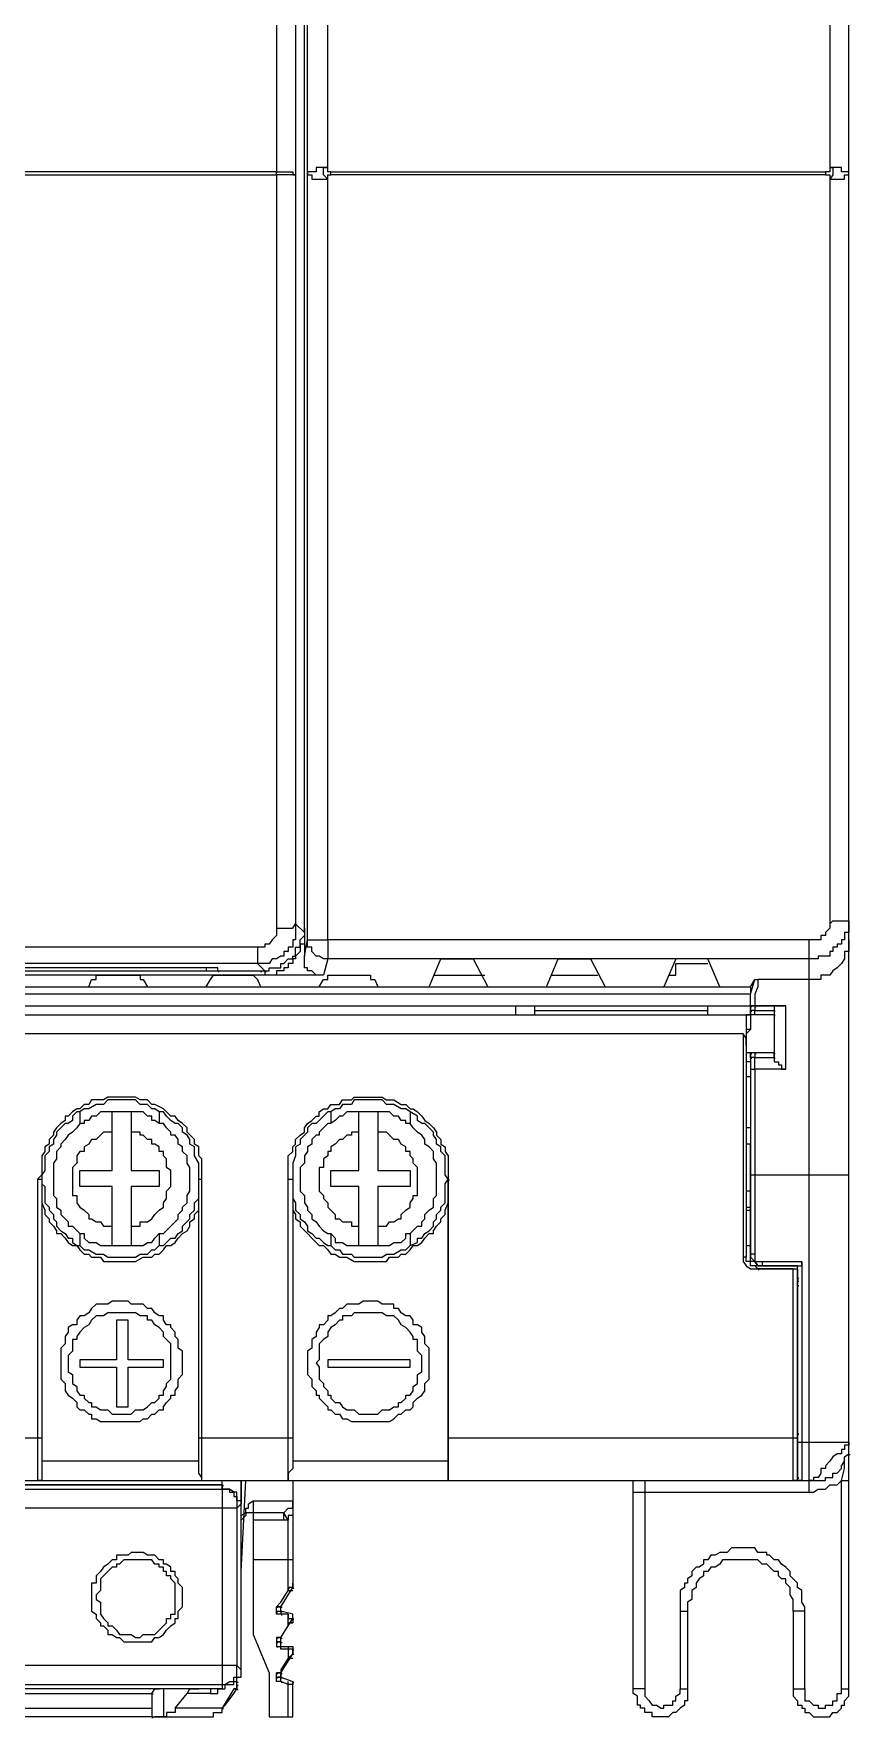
# Model space of a CAD drawing. Header units: millimetres. Extents: x 41 to 1635, y 11 to 1528.
# Drawn here: x 1065.5 to 1107.6, y 1026.3 to 1113.1 of the extents above; entities that cross this region are included whole.
import ezdxf

# ---------------------------------------------------------------- set-up
doc = ezdxf.new("R2010")
doc.units = ezdxf.units.MM
doc.header["$LTSCALE"] = 8
doc.layers.get('0').update_dxf_attribs({"linetype": 'CONTINUOUS'})
doc.layers.get('Defpoints').update_dxf_attribs({"linetype": 'CONTINUOUS'})

# ---------------------------------------------------------------- blocks, each defined once
blk = doc.blocks.new('Delta Drive')
at = {"layer": 'Defpoints', "lineweight": 0}
for points in [[(1.07, -1.8625), (1.06333, -1.8625), (1.06333, -1.90667), (1.06333, -1.91083), (1.06583, -1.91333), (1.06583, -1.91583), (1.06833, -1.91583), (1.06833, -1.9175), (1.07, -1.9175), (1.07, -1.92), (1.0725, -1.92), (1.075, -1.9225), (1.08417, -1.9225), (1.08583, -1.92), (1.08833, -1.92), (1.09083, -1.9175), (1.09083, -1.91583), (1.0925, -1.91583), (1.0925, -1.91333), (1.095, -1.91083), (1.095, -1.90667), (1.095, -0.1375)], [(0.78583, -1.475), (0.78583, -1.4775), (0.78583, -0.29333), (0.78583, -0.28667), (0.7875, -0.28417), (0.79, -0.28417), (0.79, -0.2825), (0.79667, -0.2825), (0.00917, -0.2825), (0.76333, -0.2825), (0.77, -0.2825), (0.7725, -0.28417), (0.77417, -0.28417), (0.78083, -0.29083), (0.78083, -0.29333), (0.78333, -0.29333), (0.78333, -0.3), (0.78583, -0.3), (0.78583, -0.30417)], [(0.80083, -1.04583), (0.79917, -1.04583), (0.79917, -1.04333), (0.7925, -1.04333), (0.7925, -1.04583), (0.7875, -1.04583), (0.7875, -1.0475), (0.79, -1.0475), (0.79, -1.05), (0.79917, -1.05), (0.79667, -1.0475), (0.79667, -1.04333), (0.79917, -1.04333), (0.79917, -0.89167), (0.79667, -0.89167), (0.79667, -0.89), (0.79417, -0.89), (0.79417, -0.8875), (0.79667, -0.8875), (0.79667, -0.885), (0.79917, -0.885), (0.79917, -0.3025), (1.0725, -0.3025)], [(0.77, -0.865), (0.78083, -0.865), (0.78083, -0.885), (0.78083, -0.8875), (0.77917, -0.8875), (0.77667, -0.89), (0.77, -0.89), (0.77, -1.04583), (0.0025, -1.04583), (0.0025, -0.89), (0.0025, -0.8875), (0.0025, -0.865), (-0.00917, -0.865), (-0.01083, -0.865)], [(0.78083, -0.885), (0.78083, -1.0475), (0.78083, -1.4725), (0.78583, -1.4775), (0.78583, -1.47917), (0.78583, -1.49083)], [(1.08417, -0.89167), (1.08417, -1.04333), (1.08583, -1.04333), (1.08583, -1.0475), (1.08417, -1.05), (1.08417, -1.4725), (1.08583, -1.47083), (1.095, -1.47083), (1.095, -1.4775), (1.0925, -1.4775), (1.0925, -1.48167), (1.09083, -1.48167), (1.09083, -1.48417), (1.08833, -1.48417), (1.08833, -1.48583), (1.08583, -1.48583), (1.08583, -1.48833), (1.08417, -1.48833), (1.08417, -1.49083), (1.0775, -1.49083), (1.0775, -1.4925), (1.0725, -1.4925), (0.79917, -1.4925), (0.79667, -1.4925), (0.79417, -1.49083), (0.7925, -1.49083), (0.79, -1.48833), (0.79, -1.48583), (0.7875, -1.48583), (0.7875, -1.48167), (0.79917, -1.48167), (0.79917, -1.4925), (0.79667, -1.50167), (0.7925, -1.50167), (0.79, -1.49917), (0.7875, -1.49917), (0.7875, -1.4975), (0.78583, -1.4975), (0.78583, -1.49083), (0.7875, -1.48167), (0.7875, -1.0475), (0.7875, -0.885)], [(0.0025, -1.0475), (0.77, -1.0475), (0.77, -1.475), (0.77917, -1.475), (0.78083, -1.4725), (0.78083, -1.48167), (0.77917, -1.48167), (0.77917, -1.48583), (0.77667, -1.48583), (0.77667, -1.48833), (0.77417, -1.48833), (0.77417, -1.49083), (0.7725, -1.49083), (0.77, -1.4925), (0.7675, -1.4925), (0.76583, -1.495), (0.75917, -1.495), (0.01333, -1.495)], [(1.08417, -1.4725), (1.08417, -1.475), (1.08167, -1.4775), (1.08167, -1.47917), (1.07917, -1.47917), (1.07917, -1.48167), (1.0725, -1.48167), (0.79917, -1.48167), (0.79917, -1.05), (0.79917, -1.0475), (0.80083, -1.0475), (0.80083, -1.04583), (1.08167, -1.04583)], [(1.08167, -1.0475), (0.80083, -1.0475)], [(0.0425, -1.49917), (0.73, -1.49917), (0.73667, -1.49917), (0.73917, -1.49917), (0.75917, -1.49917), (0.76083, -1.49917), (0.76333, -1.49917), (0.76583, -1.49917), (0.76583, -1.4975), (0.7725, -1.4975), (0.7725, -1.495), (0.77417, -1.495), (0.77667, -1.4925), (0.77917, -1.4925), (0.77917, -1.49083), (0.78083, -1.49083), (0.78083, -1.48583), (0.78333, -1.48583), (0.78333, -1.48167), (0.78583, -1.47917), (0.78583, -1.48417), (0.78333, -1.48417), (0.78333, -1.48833), (0.78083, -1.49083), (0.78083, -1.4925), (0.77917, -1.4925), (0.77917, -1.495), (0.77667, -1.495), (0.77667, -1.4975), (0.77417, -1.4975), (0.77417, -1.49917), (0.77, -1.49917), (0.77, -1.50167), (0.76333, -1.50167), (0.00917, -1.50167)], [(0.77, -1.475), (0.77, -1.47917), (0.7675, -1.48167), (0.76583, -1.48417), (0.76333, -1.48417), (0.76333, -1.48583), (0.75917, -1.48583), (0.01333, -1.48583)], [(0.75917, -1.48583), (0.75917, -1.495), (0.76333, -1.49917), (0.76333, -1.50167)], [(0.9725, -1.795), (1.0725, -1.795), (1.0725, -1.48167)], [(1.095, -1.48167), (1.095, -1.48833), (1.0925, -1.48833), (1.0925, -1.4925), (1.09083, -1.495), (1.08833, -1.4975), (1.08583, -1.49917), (1.08417, -1.50167), (1.07917, -1.50167), (1.07917, -1.50417), (1.0725, -1.50417), (1.04333, -1.50417)], [(0.73667, -1.49917), (0.73667, -1.4975), (0.71417, -1.4975), (0.0575, -1.4975), (0.03583, -1.4975), (0.03583, -1.49917)], [(0.73, -1.4975), (0.73, -1.49917)], [(0.85667, -1.50833), (0.86333, -1.4925), (0.87, -1.4925), (0.87667, -1.4925), (0.88167, -1.4925), (0.89, -1.50833)], [(0.92333, -1.50833), (0.93, -1.4925), (0.93667, -1.4925), (0.94333, -1.4925), (0.94833, -1.4925), (0.95667, -1.50833)], [(1.02167, -1.50833), (1.015, -1.4925), (1.01, -1.4925), (1.00333, -1.4925), (0.99667, -1.4925), (0.99, -1.50833)], [(0.9925, -1.50167), (0.99667, -1.50167), (0.99667, -1.495), (1.015, -1.495)], [(0.04417, -1.50833), (1.03917, -1.50833), (1.04167, -1.50417), (1.04333, -1.50417), (1.04333, -1.50833), (1.04167, -1.5125), (1.04167, -1.51917), (1.04167, -1.52167), (1.05, -1.52167), (1.0525, -1.52167)], [(0.66333, -1.50833), (0.665, -1.50417), (0.6675, -1.50417), (0.6675, -1.50167), (0.67167, -1.50167), (0.6875, -1.50167), (0.6925, -1.50167), (0.6925, -1.50417), (0.69417, -1.50417), (0.69667, -1.50833)], [(0.73, -1.50833), (0.7325, -1.50417), (0.73417, -1.50167), (0.73667, -1.50167), (0.75417, -1.50167), (0.75667, -1.50167), (0.75917, -1.50417), (0.76083, -1.50833)], [(0.79667, -1.50167), (0.76583, -1.50167)], [(0.79417, -1.50833), (0.79667, -1.50417), (0.79917, -1.50417), (0.79917, -1.50167), (0.80333, -1.50167), (0.81917, -1.50167), (0.82333, -1.50167), (0.82333, -1.50417), (0.82583, -1.50417), (0.8275, -1.50833)], [(0.85917, -1.50167), (0.88833, -1.50167)], [(0.92583, -1.50167), (0.9525, -1.50167)], [(1.04167, -1.52417), (1.04167, -1.52167), (1.03917, -1.52167), (1.03917, -1.51917), (1.04167, -1.51917), (1.03917, -1.51917), (1.03917, -1.5125), (1.04167, -1.50417)], [(1.03917, -1.50833), (1.03917, -1.5125)], [(0.0425, -1.51917), (1.03917, -1.51917), (1.03917, -1.5125), (0.04417, -1.5125)], [(0.90583, -1.52417), (0.90583, -1.51917)], [(0.91667, -1.52167), (1.015, -1.52167), (1.015, -1.51917)], [(0.91667, -1.52417), (0.91667, -1.51917)], [(1.0525, -1.51917), (1.0525, -1.52167), (1.0525, -1.52417), (1.0525, -1.52583), (1.0525, -1.54417), (1.0525, -1.54583), (1.05, -1.54583), (1.04167, -1.54583), (1.03917, -1.54583), (1.03917, -1.55083), (1.03667, -1.55083)], [(1.05667, -1.51917), (1.04167, -1.51917), (1.05917, -1.51917)], [(0.0425, -1.54833), (0.0425, -1.54583), (0.0425, -1.54833), (0.0425, -1.54583), (0.04, -1.54583), (0.02917, -1.54583), (0.02917, -1.54417), (0.02917, -1.52583), (0.02917, -1.52417), (0.04417, -1.52417), (1.03667, -1.52417), (1.03667, -1.66167), (1.035, -1.66167)], [(1.015, -1.52417), (1.015, -1.52167)], [(1.0525, -1.52417), (1.03667, -1.52417), (1.03917, -1.52417), (1.03917, -1.52583), (1.03917, -1.5325), (1.03667, -1.5325)], [(1.03667, -1.54167), (1.03667, -1.5375), (1.035, -1.535), (0.04667, -1.535)], [(1.035, -1.535), (1.035, -1.66167), (1.035, -1.66417), (1.03667, -1.66667), (1.03917, -1.66833), (1.04333, -1.66833), (1.04167, -1.66667), (1.03917, -1.66667), (1.03917, -1.66417), (1.03667, -1.66417), (1.03667, -1.66167)], [(1.03667, -1.535), (1.03917, -1.5325)], [(1.03917, -1.555), (1.04167, -1.555), (1.04167, -1.54833), (1.03917, -1.54833), (1.03917, -1.54583), (1.03917, -1.54833), (1.03917, -1.555), (1.03917, -1.615), (1.03917, -1.66), (1.03917, -1.63333), (1.03917, -1.62417), (1.03917, -1.5975), (1.03667, -1.5975)], [(1.04167, -1.54583), (1.04167, -1.54833), (1.0525, -1.54833), (1.0525, -1.54583), (1.03667, -1.54583)], [(1.03917, -1.55083), (1.03917, -1.55917), (1.03917, -1.58833), (1.03917, -1.5975)], [(1.05917, -1.555), (1.04167, -1.555), (1.04167, -1.615), (1.04167, -1.66), (1.04167, -1.66167), (1.04167, -1.66417), (1.04333, -1.66417), (1.04583, -1.66417), (1.04583, -1.66667), (1.06583, -1.66667), (1.03917, -1.66667)], [(1.03667, -1.55917), (1.03917, -1.55917)], [(0.77667, -1.6175), (0.77917, -1.6175), (0.77917, -1.78167), (0.77667, -1.78417), (0.77667, -1.78833), (0.77667, -1.6175), (0.77667, -1.60417), (0.77917, -1.60167), (0.77917, -1.59917), (0.78083, -1.5975), (0.78083, -1.595), (0.78333, -1.5925), (0.78583, -1.59083), (0.78583, -1.58833), (0.7875, -1.58583), (0.79, -1.58417), (0.7925, -1.58167), (0.79417, -1.58167), (0.79417, -1.57917), (0.79667, -1.5775), (0.79917, -1.5775), (0.80083, -1.575), (0.80583, -1.575), (0.8075, -1.5725), (0.8125, -1.5725), (0.81417, -1.57083), (0.83, -1.57083), (0.8325, -1.5725), (0.83667, -1.5725), (0.84083, -1.575), (0.84333, -1.575), (0.84583, -1.5775), (0.8475, -1.5775), (0.85, -1.57917), (0.8525, -1.58167), (0.85417, -1.58417), (0.85667, -1.58583), (0.85917, -1.58833), (0.86083, -1.59083), (0.86083, -1.5925), (0.86333, -1.595), (0.86333, -1.5975), (0.86583, -1.59917), (0.86583, -1.60167), (0.8675, -1.60417), (0.8675, -1.6175)], [(0.67667, -1.655), (0.67667, -1.62167), (0.65833, -1.62167), (0.65833, -1.6125), (0.67667, -1.6125), (0.67667, -1.57917)], [(0.65833, -1.57917), (0.65833, -1.58583)], [(0.6875, -1.57917), (0.6875, -1.6125), (0.70333, -1.6125), (0.70333, -1.62167), (0.6875, -1.62167), (0.6875, -1.655)], [(0.70333, -1.57917), (0.70333, -1.58583)], [(0.81667, -1.655), (0.81667, -1.62167), (0.80083, -1.62167), (0.80083, -1.6125), (0.81667, -1.6125), (0.81667, -1.57917)], [(0.80083, -1.57917), (0.80083, -1.58583)], [(0.8275, -1.57917), (0.8275, -1.6125), (0.84583, -1.6125), (0.84583, -1.62167), (0.8275, -1.62167), (0.8275, -1.655)], [(0.84583, -1.57917), (0.84583, -1.58583)], [(0.67667, -1.59083), (0.67167, -1.59083), (0.6675, -1.595), (0.665, -1.595), (0.66333, -1.5975), (0.66083, -1.59917), (0.66083, -1.60167), (0.65833, -1.60167), (0.65667, -1.60417), (0.65667, -1.60833), (0.65417, -1.61083), (0.65417, -1.62667), (0.65667, -1.62667), (0.65667, -1.63083), (0.65833, -1.63333), (0.66083, -1.635), (0.66333, -1.6375), (0.66333, -1.64), (0.665, -1.64), (0.6675, -1.64167), (0.67, -1.64167), (0.67167, -1.64417), (0.67667, -1.64417)], [(0.6875, -1.64417), (0.6925, -1.64417), (0.6925, -1.64167), (0.69667, -1.64167), (0.69917, -1.64), (0.70083, -1.6375), (0.70333, -1.635), (0.70583, -1.63333), (0.70583, -1.63083), (0.7075, -1.62833), (0.7075, -1.62417), (0.71, -1.62167), (0.71, -1.6125), (0.7075, -1.61083), (0.7075, -1.60583), (0.70583, -1.60417), (0.70583, -1.60167), (0.70333, -1.60167), (0.70333, -1.59917), (0.70083, -1.5975), (0.69917, -1.5975), (0.69917, -1.595), (0.69667, -1.595), (0.69417, -1.5925), (0.6925, -1.5925), (0.6925, -1.59083), (0.6875, -1.59083)], [(0.81667, -1.59083), (0.8125, -1.59083), (0.8125, -1.5925), (0.81, -1.5925), (0.8075, -1.595), (0.80583, -1.595), (0.80333, -1.5975), (0.80083, -1.59917), (0.80083, -1.60167), (0.79917, -1.60167), (0.79917, -1.60417), (0.79667, -1.60583), (0.79667, -1.61083), (0.79417, -1.61083), (0.79417, -1.62417), (0.79667, -1.62667), (0.79667, -1.62833), (0.79917, -1.63083), (0.79917, -1.63333), (0.80333, -1.6375), (0.80333, -1.64), (0.80583, -1.64), (0.8075, -1.64167), (0.8125, -1.64167), (0.8125, -1.64417), (0.81667, -1.64417)], [(0.8275, -1.64417), (0.8325, -1.64417), (0.83417, -1.64167), (0.83667, -1.64167), (0.83917, -1.64), (0.84083, -1.64), (0.84083, -1.6375), (0.84333, -1.635), (0.84583, -1.63333), (0.84583, -1.63083), (0.8475, -1.62833), (0.8475, -1.62667), (0.85, -1.62667), (0.85, -1.61083), (0.8475, -1.60833), (0.8475, -1.60583), (0.84583, -1.60417), (0.84583, -1.60167), (0.84333, -1.60167), (0.84333, -1.59917), (0.84083, -1.5975), (0.83917, -1.595), (0.83667, -1.595), (0.8325, -1.59083), (0.8275, -1.59083)], [(1.03917, -1.58833), (1.03667, -1.58833)], [(1.03917, -1.615), (1.095, -1.615)], [(0.63417, -1.6175), (0.63667, -1.6175), (0.63667, -1.78167), (0.63667, -1.78833), (0.63417, -1.78833)], [(0.7275, -1.78833), (0.7275, -1.78667), (0.72583, -1.78417), (0.72583, -1.78167), (0.72583, -1.6175), (0.7275, -1.6175)], [(0.77667, -1.78833), (0.8675, -1.78833), (0.8675, -1.6175), (0.8675, -1.78167), (0.8675, -1.78833)], [(1.03917, -1.62417), (1.03667, -1.62417)], [(0.63667, -1.63083), (0.63833, -1.635), (0.63833, -1.6375), (0.64083, -1.64), (0.64083, -1.64167), (0.64333, -1.64417), (0.645, -1.64667), (0.645, -1.64833), (0.6475, -1.64833), (0.65, -1.65083), (0.65167, -1.65333), (0.65417, -1.655), (0.65667, -1.655), (0.65833, -1.6575), (0.66083, -1.66), (0.66333, -1.66), (0.665, -1.66167), (0.67, -1.66167), (0.67167, -1.66417), (0.69, -1.66417), (0.69417, -1.66167), (0.69917, -1.66167), (0.70083, -1.66), (0.70333, -1.66), (0.70583, -1.6575), (0.7075, -1.655), (0.71, -1.655), (0.7125, -1.65333), (0.71417, -1.65083), (0.71667, -1.64833), (0.71917, -1.64667), (0.72083, -1.64417), (0.72083, -1.64167), (0.72333, -1.64), (0.72333, -1.6375), (0.72583, -1.635), (0.72583, -1.63083)], [(0.77917, -1.63083), (0.77917, -1.635), (0.78083, -1.6375), (0.78083, -1.64), (0.78333, -1.64167), (0.78333, -1.64417), (0.79417, -1.655), (0.79667, -1.655), (0.79917, -1.6575), (0.80083, -1.66), (0.80333, -1.66), (0.80583, -1.66167), (0.81, -1.66167), (0.81417, -1.66417), (0.8325, -1.66417), (0.83417, -1.66167), (0.83917, -1.66167), (0.84083, -1.66), (0.84333, -1.66), (0.84583, -1.6575), (0.8475, -1.655), (0.85, -1.655), (0.8525, -1.65333), (0.85417, -1.65083), (0.85667, -1.64833), (0.85917, -1.64833), (0.85917, -1.64667), (0.86083, -1.64417), (0.86333, -1.64167), (0.86333, -1.64), (0.86583, -1.6375), (0.86583, -1.635), (0.8675, -1.63083)], [(1.03667, -1.63333), (1.03917, -1.63333)], [(1.03667, -1.635), (1.03917, -1.635)], [(0.65833, -1.64833), (0.65833, -1.655)], [(0.70333, -1.64833), (0.70333, -1.655)], [(0.80083, -1.64833), (0.80083, -1.655)], [(0.84583, -1.64833), (0.84583, -1.655)], [(1.03667, -1.655), (1.03917, -1.655)], [(1.04167, -1.66), (1.03917, -1.66)], [(0.01583, -1.78833), (1.06333, -1.78833), (1.06333, -1.66833), (1.06583, -1.66833), (1.06583, -1.78667), (1.06583, -1.78833), (1.06333, -1.78833), (1.075, -1.78833), (1.08167, -1.78833), (1.08167, -1.78667), (1.08583, -1.78667), (1.08583, -1.78417), (1.08833, -1.78417), (1.09083, -1.78167), (1.09083, -1.78), (1.0925, -1.7775), (1.0925, -1.775), (1.095, -1.77333), (1.095, -1.76833)], [(1.06333, -1.66833), (1.04333, -1.66833), (1.06583, -1.66833)], [(1.04583, -1.66417), (1.06833, -1.66417)], [(0.585, -1.76417), (0.63667, -1.76417)], [(0.72583, -1.76417), (0.77917, -1.76417)], [(0.8675, -1.76417), (1.06583, -1.76417)], [(1.06583, -1.76667), (1.095, -1.76667), (1.095, -1.76833), (1.0925, -1.76833), (1.0925, -1.77083), (1.09083, -1.77083), (1.09083, -1.77333), (1.08833, -1.77333), (1.08583, -1.775), (1.08417, -1.7775), (1.08167, -1.78), (1.08167, -1.78167), (1.07917, -1.78167), (1.07917, -1.78417), (1.0775, -1.78667), (1.075, -1.78667), (1.075, -1.78833), (1.0725, -1.78833)], [(0.72583, -1.7775), (0.63667, -1.7775)], [(0.8675, -1.7775), (0.77917, -1.7775)], [(1.07, -1.90667), (1.07, -1.91333), (1.0725, -1.91333), (1.075, -1.91583), (1.0775, -1.91583), (1.0775, -1.9175), (1.08167, -1.9175), (1.08167, -1.91583), (1.08583, -1.91583), (1.08583, -1.91333), (1.08833, -1.91333), (1.08833, -1.90917), (1.09083, -1.90917), (1.09083, -1.90667), (1.09083, -1.78833), (1.0925, -1.78167), (1.0925, -1.775), (1.095, -1.77333), (1.095, -1.77083)], [(0.73917, -1.90667), (0.74083, -1.90667), (0.74083, -1.90417), (0.74583, -1.90417), (0.74583, -1.9025), (0.7475, -1.9025), (0.7475, -1.9), (0.75, -1.9), (0.75, -1.89583), (0.75, -1.78833), (0.75, -1.80167), (0.75, -1.8), (0.7475, -1.8), (0.7475, -1.795), (0.74583, -1.795), (0.74333, -1.79333), (0.73917, -1.79333), (0.73917, -1.79083), (0.73917, -1.79333), (0.73917, -1.90417), (0.74083, -1.90417), (0.74333, -1.9025), (0.74583, -1.9025), (0.74583, -1.9), (0.7475, -1.9), (0.7475, -1.89333), (0.75, -1.89583)], [(0.73917, -1.79083), (0.73917, -1.78833)], [(0.75, -1.84), (0.7525, -1.78833)], [(0.77917, -1.78833), (0.77917, -1.84667), (0.77917, -1.84917), (0.77667, -1.84917), (0.77667, -1.81083), (0.77417, -1.80667), (0.75667, -1.80667), (0.75667, -1.87583), (0.76583, -1.8975), (0.76583, -1.9225), (0.77667, -1.9225), (0.77667, -1.90417), (0.7725, -1.9025), (0.7725, -1.9), (0.77, -1.9), (0.7725, -1.9), (0.7725, -1.8975), (0.77, -1.8975), (0.7725, -1.8975), (0.77917, -1.88667), (0.77917, -1.88417), (0.77667, -1.88417), (0.77667, -1.88917), (0.7725, -1.89583), (0.7725, -1.8975), (0.7725, -1.9), (0.77917, -1.9025), (0.77917, -1.90417), (0.77667, -1.90417), (0.77667, -1.9025)], [(1.06333, -1.8625), (1.06333, -1.85583), (1.06167, -1.85333), (1.06167, -1.84917), (1.05917, -1.84667), (1.05917, -1.84417), (1.05667, -1.84417), (1.055, -1.8425), (1.055, -1.84), (1.0525, -1.84), (1.04833, -1.83583), (1.04583, -1.83583), (1.04333, -1.83333), (1.02333, -1.83333), (1.02167, -1.83583), (1.01917, -1.8375), (1.01667, -1.8375), (1.015, -1.84), (1.0125, -1.84), (1.0125, -1.8425), (1.01, -1.84417), (1.00833, -1.84667), (1.00833, -1.84917), (1.00583, -1.85083), (1.00583, -1.85583), (1.00333, -1.8575), (1.00333, -1.8625), (1.00333, -1.90667), (1.00333, -1.91333), (1.00167, -1.91333), (1.00167, -1.91583), (0.99917, -1.9175), (0.99667, -1.92), (0.995, -1.92), (0.9925, -1.9225), (0.98333, -1.9225), (0.98333, -1.92), (0.97917, -1.92), (0.97917, -1.9175), (0.97667, -1.9175), (0.97667, -1.91583), (0.975, -1.91583), (0.975, -1.91083), (0.9725, -1.90917), (0.9725, -1.90667), (0.9725, -1.78833)], [(0.97917, -1.78833), (0.97917, -1.90667), (0.97917, -1.91083), (0.98167, -1.91333), (0.98333, -1.91583), (0.98583, -1.91583), (0.98833, -1.9175), (0.99, -1.9175), (0.99, -1.91583), (0.995, -1.91583), (0.995, -1.91333), (0.99667, -1.91333), (0.99667, -1.91083), (0.99917, -1.90917), (0.99917, -1.90667)], [(1.0725, -1.795), (1.075, -1.795), (1.0775, -1.79333), (1.08167, -1.79333), (1.08417, -1.79083), (1.08833, -1.79083), (1.09083, -1.78833), (1.095, -1.78833)], [(0.75, -1.80167), (0.7475, -1.80417), (0.7475, -1.89333), (0.52083, -1.89333), (0.52083, -1.90417), (0.73917, -1.90417), (0.73917, -1.90667), (0.51667, -1.90667), (0.51417, -1.90667), (0.51417, -1.90417), (0.51167, -1.90417), (0.51167, -1.9025), (0.51, -1.9025), (0.51167, -1.9)], [(0.75, -1.80833), (0.7525, -1.80667), (0.7525, -1.80417), (0.75417, -1.80417), (0.75417, -1.80167), (0.75667, -1.8), (0.77917, -1.8), (0.77917, -1.80833), (0.77667, -1.80833), (0.77667, -1.81083), (0.77417, -1.81083), (0.75667, -1.81083)], [(0.75667, -1.8), (0.75667, -1.80667), (0.7525, -1.80667), (0.7525, -1.80833), (0.75, -1.81083)], [(0.77417, -1.81083), (0.77417, -1.80667), (0.77667, -1.80417), (0.77917, -1.80417), (0.77917, -1.8)], [(0.77917, -1.83333), (0.75667, -1.83333)], [(1.06333, -1.90667), (1.07, -1.90667), (1.07, -1.8625), (1.07, -1.86), (1.06833, -1.8575), (1.06833, -1.85083), (1.06583, -1.84917), (1.06583, -1.84667), (1.06167, -1.8425), (1.06167, -1.84), (1.05917, -1.8375), (1.05667, -1.83583), (1.055, -1.83333), (1.0525, -1.83333), (1.05, -1.83083), (1.04833, -1.83083), (1.04833, -1.82917), (1.04333, -1.82917), (1.04167, -1.82667), (1.02833, -1.82667), (1.02583, -1.82917), (1.02167, -1.82917), (1.01917, -1.83083), (1.01667, -1.83083), (1.015, -1.83333), (1.0125, -1.83333), (1.0125, -1.83583), (1.01, -1.8375), (1.00833, -1.8375), (1.00583, -1.84), (1.00583, -1.8425), (1.00333, -1.84417), (1.00333, -1.84667), (1.00167, -1.84667), (1.00167, -1.84917), (0.99917, -1.85083), (0.99917, -1.8625), (0.99917, -1.90667), (1.00333, -1.90667)], [(0.77, -1.8625), (0.77, -1.86), (0.7725, -1.8575), (0.77667, -1.85083), (0.77667, -1.84917), (0.77667, -1.85083), (0.77917, -1.85083)], [(0.7725, -1.8775), (0.77917, -1.86667), (0.77917, -1.86417), (0.7725, -1.8625), (0.7725, -1.86), (0.77917, -1.84917), (0.77917, -1.84667)], [(0.99917, -1.8625), (1.00333, -1.8625)], [(0.77, -1.8775), (0.7725, -1.8775), (0.77667, -1.87083), (0.77667, -1.86917), (0.77917, -1.86917), (0.77667, -1.86917), (0.77667, -1.86667), (0.77917, -1.86667), (0.77917, -1.86917)], [(0.77667, -1.86417), (0.77667, -1.86667), (0.77667, -1.86417), (0.7725, -1.86417)], [(0.7725, -1.88417), (0.7725, -1.8825), (0.7725, -1.88), (0.7725, -1.8775), (0.77, -1.8775), (0.77, -1.88), (0.77, -1.8825), (0.7725, -1.8825), (0.77917, -1.8825), (0.77917, -1.88417), (0.77917, -1.88667), (0.77667, -1.88917), (0.77917, -1.88917)], [(0.77667, -1.8825), (0.77667, -1.88417), (0.7725, -1.88417), (0.7725, -1.8825)], [(0.505, -1.89333), (0.505, -1.89583), (0.50333, -1.89583), (0.50083, -1.89083), (0.4025, -1.89083), (0.4025, -1.89583), (0.50333, -1.89583), (0.5075, -1.91583), (0.5075, -1.9225), (0.51, -1.9225), (0.51, -1.92), (0.51667, -1.92), (0.51833, -1.9175), (0.52333, -1.9175), (0.69917, -1.9175)], [(0.7475, -1.90417), (0.7475, -1.9)], [(0.7725, -1.9025), (0.77, -1.9025), (0.77, -1.9), (0.77, -1.8975)], [(0.58333, -1.90667), (0.58083, -1.90667), (0.58083, -1.90917), (0.69917, -1.90917), (0.69917, -1.9225), (0.17583, -1.9225), (0.17333, -1.9225), (0.17167, -1.9225), (0.17167, -1.92), (0.16667, -1.92), (0.16667, -1.9175), (0.165, -1.9175), (0.16667, -1.9175), (0.15833, -1.90667), (0.15833, -1.90417), (0.15833, -1.90667), (0.15833, -1.90917), (0.165, -1.91583), (0.165, -1.9175)], [(0.69917, -1.90917), (0.70083, -1.90667), (0.70333, -1.90667)], [(0.70583, -1.90667), (0.70583, -1.9225)], [(0.7125, -1.9175), (0.71917, -1.90917), (0.72083, -1.90667), (0.72333, -1.90667), (0.72583, -1.90667)], [(0.7325, -1.90917), (0.71917, -1.90917)], [(0.73667, -1.90667), (0.73417, -1.90667), (0.7325, -1.90667), (0.7325, -1.90917), (0.73417, -1.90917), (0.73667, -1.90917), (0.73667, -1.90667), (0.74083, -1.90667), (0.74083, -1.90417)], [(0.7475, -1.90667), (0.7475, -1.90417), (0.7475, -1.90667), (0.74583, -1.90667), (0.7475, -1.90667), (0.7475, -1.90417), (0.7475, -1.9025)], [(0.77667, -1.9225), (0.77917, -1.9225), (0.77917, -1.92), (0.77917, -1.9025)], [(0.97917, -1.90667), (0.9725, -1.90667)], [(1.09083, -1.90667), (1.095, -1.90667)], [(0.69917, -1.9225), (0.73, -1.9225), (0.73417, -1.9225), (0.73417, -1.92), (0.73917, -1.92), (0.73917, -1.9175), (0.7125, -1.9175), (0.7125, -1.92), (0.7075, -1.92), (0.7075, -1.9225), (0.70583, -1.9225), (0.70083, -1.9225)]]:
    blk.add_lwpolyline(points, dxfattribs=at)
for points in [[(0.77, -1.04583), (0.77917, -1.04583), (0.77917, -1.0475), (0.78083, -1.0475), (0.77, -1.0475)], [(1.08167, -1.04583), (1.08167, -1.0475), (1.08417, -1.0475), (1.08417, -1.05), (1.0925, -1.05), (1.0925, -1.0475), (1.095, -1.0475), (1.095, -1.04583), (1.09083, -1.04583), (1.09083, -1.04333), (1.08417, -1.04333), (1.08417, -1.04583)], [(1.03917, -1.51917), (1.03917, -1.52167), (1.03917, -1.52417)], [(1.0525, -1.51917), (1.0525, -1.54833), (1.0525, -1.55083), (1.055, -1.55083), (1.055, -1.5525), (1.05667, -1.5525), (1.05667, -1.555), (1.05917, -1.555), (1.05917, -1.51917), (1.05667, -1.51917)], [(0.63417, -1.6175), (0.63417, -1.78833), (0.7275, -1.78833), (0.7275, -1.6175), (0.7275, -1.60583), (0.72583, -1.60417), (0.72583, -1.59917), (0.72333, -1.5975), (0.72333, -1.595), (0.71917, -1.59083), (0.71917, -1.58833), (0.71667, -1.58583), (0.71417, -1.58417), (0.7125, -1.58167), (0.71, -1.58167), (0.70583, -1.5775), (0.70083, -1.575), (0.69917, -1.575), (0.69667, -1.5725), (0.6925, -1.5725), (0.69, -1.57083), (0.67417, -1.57083), (0.67167, -1.5725), (0.665, -1.5725), (0.66333, -1.575), (0.66083, -1.575), (0.65833, -1.5775), (0.65667, -1.5775), (0.65417, -1.57917), (0.65167, -1.58167), (0.65, -1.58167), (0.65, -1.58417), (0.6475, -1.58583), (0.645, -1.58833), (0.64333, -1.59083), (0.64333, -1.5925), (0.64083, -1.595), (0.64083, -1.5975), (0.63833, -1.59917), (0.63833, -1.60167), (0.63667, -1.60417), (0.63667, -1.615)], [(0.72583, -1.6175), (0.72583, -1.60833), (0.72333, -1.60417), (0.72333, -1.59917), (0.72083, -1.5975), (0.72083, -1.595), (0.71917, -1.5925), (0.71667, -1.59083), (0.71667, -1.58833), (0.71417, -1.58583), (0.7125, -1.58583), (0.71, -1.58417), (0.7075, -1.58167), (0.70583, -1.57917), (0.70333, -1.57917), (0.70083, -1.5775), (0.69917, -1.5775), (0.69667, -1.575), (0.6925, -1.575), (0.69, -1.5725), (0.67417, -1.5725), (0.67167, -1.575), (0.6675, -1.575), (0.66333, -1.5775), (0.66083, -1.5775), (0.65833, -1.57917), (0.65667, -1.57917), (0.65417, -1.58167), (0.65417, -1.58417), (0.65167, -1.58583), (0.65, -1.58583), (0.645, -1.59083), (0.645, -1.5925), (0.64333, -1.595), (0.64333, -1.5975), (0.64083, -1.59917), (0.64083, -1.60167), (0.63833, -1.60417), (0.63833, -1.6125), (0.63667, -1.615), (0.63667, -1.62), (0.63833, -1.62167), (0.63833, -1.63083), (0.64083, -1.63333), (0.64083, -1.635), (0.64333, -1.6375), (0.64333, -1.64), (0.645, -1.64167), (0.645, -1.64417), (0.6475, -1.64667), (0.65, -1.64833), (0.65167, -1.65083), (0.65417, -1.65083), (0.65417, -1.65333), (0.65667, -1.655), (0.65833, -1.655), (0.66083, -1.6575), (0.66333, -1.6575), (0.6675, -1.66), (0.67167, -1.66), (0.67417, -1.66167), (0.69, -1.66167), (0.6925, -1.66), (0.69667, -1.66), (0.69917, -1.6575), (0.70083, -1.6575), (0.70333, -1.655), (0.70583, -1.655), (0.71, -1.65083), (0.7125, -1.65083), (0.71417, -1.64833), (0.71667, -1.64667), (0.71667, -1.64417), (0.72083, -1.64), (0.72083, -1.6375), (0.72333, -1.635), (0.72333, -1.63083), (0.72583, -1.62833)], [(0.8675, -1.6175), (0.86583, -1.615), (0.86583, -1.60417), (0.86333, -1.60167), (0.86333, -1.59917), (0.86083, -1.5975), (0.86083, -1.595), (0.85917, -1.5925), (0.85917, -1.59083), (0.85417, -1.58583), (0.8525, -1.58583), (0.85, -1.58417), (0.85, -1.58167), (0.84583, -1.57917), (0.84333, -1.5775), (0.84083, -1.5775), (0.83667, -1.575), (0.8325, -1.575), (0.83, -1.5725), (0.81417, -1.5725), (0.8125, -1.575), (0.8075, -1.575), (0.80583, -1.5775), (0.80333, -1.5775), (0.80083, -1.57917), (0.79917, -1.57917), (0.7925, -1.58583), (0.79, -1.58583), (0.7875, -1.58833), (0.7875, -1.59083), (0.78333, -1.595), (0.78333, -1.5975), (0.78083, -1.59917), (0.78083, -1.60417), (0.77917, -1.60833), (0.77917, -1.62833), (0.78083, -1.63083), (0.78083, -1.635), (0.78333, -1.6375), (0.78333, -1.64), (0.78583, -1.64167), (0.7875, -1.64417), (0.7875, -1.64667), (0.79, -1.64833), (0.7925, -1.65083), (0.79417, -1.65083), (0.79667, -1.65333), (0.79917, -1.655), (0.80083, -1.655), (0.80333, -1.6575), (0.80583, -1.6575), (0.8075, -1.66), (0.8125, -1.66), (0.81417, -1.66167), (0.83, -1.66167), (0.8325, -1.66), (0.83667, -1.66), (0.84083, -1.6575), (0.84333, -1.6575), (0.84583, -1.655), (0.85, -1.65333), (0.85, -1.65083), (0.8525, -1.65083), (0.85417, -1.64833), (0.85667, -1.64667), (0.85917, -1.64417), (0.85917, -1.64167), (0.86083, -1.64), (0.86083, -1.6375), (0.86333, -1.635), (0.86333, -1.63333), (0.86583, -1.63083), (0.86583, -1.62)], [(0.72083, -1.6175), (0.72083, -1.61083), (0.71917, -1.60833), (0.71917, -1.60417), (0.71667, -1.60167), (0.71667, -1.59917), (0.71417, -1.5975), (0.71417, -1.595), (0.7125, -1.5925), (0.71, -1.5925), (0.71, -1.59083), (0.7075, -1.58833), (0.70583, -1.58583), (0.70333, -1.58583), (0.70083, -1.58417), (0.69917, -1.58417), (0.69917, -1.58167), (0.69667, -1.58167), (0.69417, -1.57917), (0.67, -1.57917), (0.6675, -1.58167), (0.665, -1.58167), (0.66333, -1.58417), (0.66083, -1.58417), (0.66083, -1.58583), (0.65833, -1.58583), (0.65667, -1.58833), (0.65417, -1.59083), (0.65167, -1.5925), (0.65, -1.595), (0.6475, -1.5975), (0.6475, -1.59917), (0.645, -1.60167), (0.645, -1.60583), (0.64333, -1.60833), (0.64333, -1.62667), (0.645, -1.62833), (0.645, -1.63333), (0.6475, -1.635), (0.6475, -1.6375), (0.65167, -1.64167), (0.65167, -1.64417), (0.65417, -1.64417), (0.65833, -1.64833), (0.66083, -1.64833), (0.66083, -1.65083), (0.66333, -1.65333), (0.6675, -1.65333), (0.67, -1.655), (0.69417, -1.655), (0.69667, -1.65333), (0.69917, -1.65333), (0.70083, -1.65083), (0.70333, -1.64833), (0.70583, -1.64833), (0.71417, -1.64), (0.71417, -1.6375), (0.71667, -1.635), (0.71667, -1.63333), (0.71917, -1.63083), (0.71917, -1.62667), (0.72083, -1.62417)], [(0.86083, -1.6175), (0.86083, -1.60833), (0.85917, -1.60583), (0.85917, -1.60167), (0.85667, -1.59917), (0.85417, -1.5975), (0.85417, -1.595), (0.8525, -1.5925), (0.85, -1.59083), (0.8475, -1.58833), (0.84583, -1.58583), (0.84333, -1.58583), (0.84333, -1.58417), (0.84083, -1.58417), (0.83917, -1.58167), (0.83667, -1.58167), (0.83417, -1.57917), (0.81, -1.57917), (0.8075, -1.58167), (0.80583, -1.58167), (0.80333, -1.58417), (0.80083, -1.58583), (0.79917, -1.58583), (0.79417, -1.59083), (0.79417, -1.5925), (0.7925, -1.5925), (0.79, -1.595), (0.79, -1.5975), (0.7875, -1.59917), (0.7875, -1.60167), (0.78583, -1.60417), (0.78583, -1.60833), (0.78333, -1.61083), (0.78333, -1.62417), (0.78583, -1.62667), (0.78583, -1.63083), (0.7875, -1.63333), (0.7875, -1.635), (0.79, -1.6375), (0.79, -1.64), (0.7925, -1.64167), (0.79417, -1.64417), (0.79667, -1.64667), (0.79917, -1.64833), (0.80083, -1.64833), (0.80333, -1.65083), (0.80333, -1.65333), (0.8075, -1.65333), (0.81, -1.655), (0.83417, -1.655), (0.83667, -1.65333), (0.84083, -1.65333), (0.84333, -1.65083), (0.84333, -1.64833), (0.84583, -1.64833), (0.85, -1.64417), (0.8525, -1.64417), (0.8525, -1.64167), (0.85417, -1.64), (0.85417, -1.6375), (0.85667, -1.635), (0.85917, -1.63333), (0.85917, -1.62833), (0.86083, -1.62667)], [(1.04333, -1.66667), (1.04167, -1.66417), (1.03917, -1.66417), (1.03917, -1.66), (1.03917, -1.66167), (1.04167, -1.66417), (1.04333, -1.66667), (1.04583, -1.66667)], [(1.06583, -1.66667), (1.06833, -1.66667), (1.06833, -1.66417), (1.06833, -1.78833), (1.06583, -1.78833), (1.06583, -1.78667)], [(0.71667, -1.72167), (0.71667, -1.715), (0.71417, -1.71333), (0.71417, -1.70833), (0.7125, -1.70667), (0.7125, -1.70417), (0.71, -1.70167), (0.71, -1.7), (0.7075, -1.7), (0.70583, -1.6975), (0.70583, -1.695), (0.70333, -1.695), (0.70083, -1.69333), (0.69917, -1.69083), (0.69667, -1.69083), (0.69417, -1.68833), (0.6875, -1.68833), (0.68583, -1.68667), (0.67667, -1.68667), (0.67417, -1.68833), (0.6675, -1.68833), (0.665, -1.69083), (0.66333, -1.69333), (0.66083, -1.695), (0.65833, -1.695), (0.65667, -1.6975), (0.65667, -1.7), (0.65417, -1.7), (0.65167, -1.70167), (0.65167, -1.70417), (0.65, -1.70667), (0.65, -1.71083), (0.6475, -1.71333), (0.6475, -1.73083), (0.65, -1.73333), (0.65, -1.7375), (0.65167, -1.74), (0.65417, -1.74167), (0.65667, -1.74417), (0.65667, -1.74667), (0.65833, -1.74833), (0.66083, -1.74833), (0.66333, -1.75083), (0.665, -1.75083), (0.665, -1.75333), (0.6675, -1.75333), (0.67, -1.755), (0.6925, -1.755), (0.69417, -1.75333), (0.69667, -1.75333), (0.69917, -1.75083), (0.70083, -1.75083), (0.70333, -1.74833), (0.70583, -1.74833), (0.70583, -1.74667), (0.7075, -1.74417), (0.71, -1.74167), (0.71, -1.74), (0.7125, -1.74), (0.7125, -1.7375), (0.71417, -1.735), (0.71417, -1.73083), (0.71667, -1.72833)], [(0.85667, -1.72167), (0.85667, -1.71333), (0.85417, -1.71083), (0.85417, -1.70667), (0.8525, -1.70417), (0.8525, -1.70167), (0.85, -1.7), (0.8475, -1.7), (0.8475, -1.6975), (0.84583, -1.695), (0.84333, -1.695), (0.84083, -1.69333), (0.83917, -1.69083), (0.83667, -1.69083), (0.83667, -1.68833), (0.83, -1.68833), (0.8275, -1.68667), (0.81917, -1.68667), (0.81667, -1.68833), (0.81, -1.68833), (0.8075, -1.69083), (0.80583, -1.69083), (0.80333, -1.69333), (0.80083, -1.695), (0.79917, -1.695), (0.79917, -1.6975), (0.79667, -1.7), (0.79417, -1.7), (0.79417, -1.70167), (0.7925, -1.70417), (0.7925, -1.70667), (0.79, -1.70833), (0.79, -1.71333), (0.7875, -1.715), (0.7875, -1.72833), (0.79, -1.73083), (0.79, -1.735), (0.7925, -1.7375), (0.7925, -1.74), (0.79417, -1.74), (0.79417, -1.74167), (0.79917, -1.74667), (0.79917, -1.74833), (0.80083, -1.74833), (0.80333, -1.75083), (0.80583, -1.75083), (0.8075, -1.75333), (0.81, -1.75333), (0.8125, -1.755), (0.83417, -1.755), (0.83667, -1.75333), (0.83917, -1.75083), (0.84083, -1.75083), (0.84333, -1.74833), (0.84583, -1.74833), (0.8475, -1.74667), (0.8475, -1.74417), (0.85, -1.74167), (0.8525, -1.74), (0.85417, -1.7375), (0.85417, -1.73333), (0.85667, -1.73083)], [(0.71, -1.72167), (0.71, -1.71083), (0.70583, -1.70667), (0.70583, -1.70417), (0.70333, -1.70167), (0.70083, -1.7), (0.69917, -1.6975), (0.69667, -1.6975), (0.69667, -1.695), (0.6925, -1.695), (0.69, -1.69333), (0.67417, -1.69333), (0.67167, -1.695), (0.6675, -1.695), (0.665, -1.6975), (0.66333, -1.7), (0.66083, -1.70167), (0.65833, -1.70417), (0.65667, -1.70667), (0.65667, -1.70833), (0.65417, -1.70833), (0.65417, -1.715), (0.65167, -1.7175), (0.65167, -1.72667), (0.65417, -1.72833), (0.65417, -1.73333), (0.65667, -1.735), (0.65667, -1.7375), (0.65833, -1.74), (0.66083, -1.74), (0.66083, -1.74167), (0.66333, -1.74417), (0.665, -1.74417), (0.665, -1.74667), (0.6675, -1.74667), (0.67, -1.74833), (0.67417, -1.74833), (0.67667, -1.75083), (0.6875, -1.75083), (0.69, -1.74833), (0.69417, -1.74833), (0.69667, -1.74667), (0.69917, -1.74417), (0.70083, -1.74417), (0.70333, -1.74167), (0.70333, -1.74), (0.70583, -1.74), (0.70583, -1.7375), (0.7075, -1.735), (0.7075, -1.73333), (0.71, -1.73083)], [(0.68583, -1.74667), (0.68583, -1.72417), (0.70583, -1.72417), (0.70583, -1.72), (0.68583, -1.72), (0.68583, -1.6975), (0.67917, -1.6975), (0.67917, -1.72), (0.65833, -1.72), (0.65833, -1.72417), (0.67917, -1.72417), (0.67917, -1.74667)], [(0.8525, -1.72167), (0.8525, -1.7175), (0.85, -1.715), (0.85, -1.70833), (0.8475, -1.70833), (0.8475, -1.70667), (0.84583, -1.70417), (0.84333, -1.70167), (0.84083, -1.7), (0.83917, -1.6975), (0.83667, -1.695), (0.8325, -1.695), (0.83, -1.69333), (0.81417, -1.69333), (0.8125, -1.695), (0.8075, -1.695), (0.8075, -1.6975), (0.80583, -1.6975), (0.80333, -1.7), (0.80083, -1.70167), (0.79917, -1.70417), (0.79917, -1.70667), (0.79667, -1.70833), (0.79417, -1.71083), (0.79417, -1.72), (0.7925, -1.72167), (0.79417, -1.72417), (0.79417, -1.73083), (0.79667, -1.73333), (0.79667, -1.735), (0.79917, -1.7375), (0.79917, -1.74), (0.80083, -1.74), (0.80083, -1.74167), (0.80333, -1.74417), (0.80583, -1.74417), (0.8075, -1.74667), (0.81, -1.74833), (0.81417, -1.74833), (0.81667, -1.75083), (0.8275, -1.75083), (0.83, -1.74833), (0.83417, -1.74833), (0.83667, -1.74667), (0.83917, -1.74667), (0.83917, -1.74417), (0.84083, -1.74417), (0.84333, -1.74167), (0.84333, -1.74), (0.84583, -1.74), (0.8475, -1.7375), (0.8475, -1.735), (0.85, -1.73333), (0.85, -1.72833), (0.8525, -1.72667)], [(0.84583, -1.72), (0.79917, -1.72), (0.79917, -1.72417), (0.84583, -1.72417)], [(0.7475, -1.80417), (0.15583, -1.80417), (0.15583, -1.8), (0.15833, -1.8), (0.15833, -1.7975), (0.16, -1.795), (0.1625, -1.795), (0.1625, -1.79333), (0.16667, -1.79333), (0.73917, -1.79333), (0.74333, -1.79333), (0.74333, -1.795), (0.74583, -1.795), (0.74583, -1.7975), (0.7475, -1.7975)], [(0.16667, -1.79083), (0.73917, -1.79083)], [(0.71667, -1.85583), (0.71667, -1.84917), (0.71417, -1.84667), (0.71417, -1.84417), (0.7125, -1.8425), (0.7125, -1.84), (0.71, -1.84), (0.71, -1.8375), (0.7075, -1.83583), (0.70583, -1.83583), (0.70583, -1.83333), (0.70333, -1.83333), (0.70083, -1.83083), (0.69667, -1.83083), (0.69417, -1.82917), (0.6875, -1.82917), (0.68583, -1.83083), (0.67917, -1.83083), (0.67917, -1.83333), (0.67667, -1.83333), (0.67417, -1.83583), (0.67167, -1.8375), (0.67, -1.84), (0.6675, -1.8425), (0.6675, -1.84667), (0.665, -1.84667), (0.665, -1.8625), (0.6675, -1.86417), (0.6675, -1.86667), (0.67, -1.86917), (0.67, -1.87083), (0.67167, -1.87083), (0.67417, -1.87333), (0.67417, -1.87583), (0.67667, -1.87583), (0.67917, -1.8775), (0.68083, -1.8775), (0.68333, -1.88), (0.69917, -1.88), (0.70083, -1.8775), (0.70333, -1.8775), (0.70583, -1.87583), (0.7075, -1.87333), (0.71, -1.87083), (0.7125, -1.86917), (0.7125, -1.86667), (0.71417, -1.86667), (0.71417, -1.8625), (0.71667, -1.86)], [(0.7125, -1.85583), (0.7125, -1.84667), (0.71, -1.84417), (0.71, -1.8425), (0.7075, -1.8425), (0.7075, -1.84), (0.70583, -1.84), (0.70583, -1.8375), (0.70333, -1.8375), (0.70333, -1.83583), (0.70083, -1.83583), (0.69917, -1.83333), (0.68333, -1.83333), (0.68083, -1.83583), (0.67917, -1.83583), (0.67917, -1.8375), (0.67667, -1.8375), (0.67, -1.84417), (0.67, -1.85083), (0.6675, -1.85333), (0.6675, -1.85583), (0.67, -1.8575), (0.67, -1.86417), (0.67167, -1.86667), (0.67417, -1.86917), (0.67417, -1.87083), (0.67667, -1.87083), (0.67917, -1.87333), (0.68083, -1.87583), (0.6875, -1.87583), (0.69, -1.8775), (0.6925, -1.8775), (0.69417, -1.87583), (0.70083, -1.87583), (0.7075, -1.86917), (0.7075, -1.86667), (0.71, -1.86667), (0.71, -1.86417), (0.7125, -1.86417)], [(0.7725, -1.86), (0.77, -1.86)], [(0.77, -1.86417), (0.77, -1.8625), (0.7725, -1.8625), (0.7725, -1.86417)], [(0.7725, -1.88), (0.77, -1.88)], [(0.74083, -1.91583), (0.74583, -1.90917), (0.7475, -1.90667), (0.74583, -1.90667), (0.73917, -1.9175)]]:
    blk.add_lwpolyline(points, close=True, dxfattribs=at)
at = {"layer": 'Defpoints', "lineweight": 0, "transparency": 33554559}
for points in [[(0.73667, -1.5), (0.7375, -1.5), (0.73667, -1.49917), (0.7375, -1.49917)], [(0.76083, -1.5), (0.76167, -1.5), (0.76083, -1.49917), (0.76167, -1.49917)], [(0.76333, -1.5), (0.76417, -1.5), (0.76333, -1.49917), (0.76417, -1.49917)], [(1.03917, -1.52), (1.04, -1.52), (1.03917, -1.51917), (1.04, -1.51917)], [(1.04167, -1.52), (1.0425, -1.52), (1.04167, -1.51917), (1.0425, -1.51917)], [(1.04167, -1.52), (1.0425, -1.52), (1.04167, -1.51917), (1.0425, -1.51917)], [(1.04167, -1.52), (1.0425, -1.52), (1.04167, -1.51917), (1.0425, -1.51917)], [(1.04167, -1.52), (1.0425, -1.52), (1.04167, -1.51917), (1.0425, -1.51917)], [(1.03917, -1.5225), (1.04, -1.5225), (1.03917, -1.52167), (1.04, -1.52167)], [(1.0525, -1.5225), (1.05333, -1.5225), (1.0525, -1.52167), (1.05333, -1.52167)], [(1.0525, -1.525), (1.05333, -1.525), (1.0525, -1.52417), (1.05333, -1.52417)], [(1.03917, -1.54667), (1.04, -1.54667), (1.03917, -1.54583), (1.04, -1.54583)], [(1.03917, -1.54917), (1.04, -1.54917), (1.03917, -1.54833), (1.04, -1.54833)], [(1.03917, -1.54917), (1.04, -1.54917), (1.03917, -1.54833), (1.04, -1.54833)], [(1.04167, -1.54667), (1.0425, -1.54667), (1.04167, -1.54583), (1.0425, -1.54583)], [(1.04167, -1.54667), (1.0425, -1.54667), (1.04167, -1.54583), (1.0425, -1.54583)], [(1.0525, -1.54667), (1.05333, -1.54667), (1.0525, -1.54583), (1.05333, -1.54583)], [(1.0525, -1.54667), (1.05333, -1.54667), (1.0525, -1.54583), (1.05333, -1.54583)], [(1.0525, -1.54917), (1.05333, -1.54917), (1.0525, -1.54833), (1.05333, -1.54833)], [(0.8675, -1.61833), (0.86833, -1.61833), (0.8675, -1.6175), (0.86833, -1.6175)], [(1.04167, -1.665), (1.0425, -1.665), (1.04167, -1.66417), (1.0425, -1.66417)], [(1.04333, -1.66917), (1.04417, -1.66917), (1.04333, -1.66833), (1.04417, -1.66833)], [(1.06583, -1.67417), (1.06667, -1.67417), (1.06583, -1.67333), (1.06667, -1.67333)], [(1.06583, -1.67583), (1.06667, -1.67583), (1.06583, -1.675), (1.06667, -1.675)], [(1.06583, -1.67833), (1.06667, -1.67833), (1.06583, -1.6775), (1.06667, -1.6775)], [(1.06583, -1.7625), (1.06667, -1.7625), (1.06583, -1.76167), (1.06667, -1.76167)], [(1.095, -1.77417), (1.09583, -1.77417), (1.095, -1.77333), (1.09583, -1.77333)], [(1.06583, -1.7875), (1.06667, -1.7875), (1.06583, -1.78667), (1.06667, -1.78667)], [(0.73917, -1.79167), (0.74, -1.79167), (0.73917, -1.79083), (0.74, -1.79083)], [(0.77667, -1.85), (0.7775, -1.85), (0.77667, -1.84917), (0.7775, -1.84917)], [(0.77917, -1.85), (0.78, -1.85), (0.77917, -1.84917), (0.78, -1.84917)], [(0.77917, -1.85), (0.78, -1.85), (0.77917, -1.84917), (0.78, -1.84917)], [(0.77917, -1.85), (0.78, -1.85), (0.77917, -1.84917), (0.78, -1.84917)], [(0.77917, -1.85), (0.78, -1.85), (0.77917, -1.84917), (0.78, -1.84917)], [(0.77, -1.86083), (0.77083, -1.86083), (0.77, -1.86), (0.77083, -1.86)], [(0.77, -1.86083), (0.77083, -1.86083), (0.77, -1.86), (0.77083, -1.86)], [(0.77, -1.86083), (0.77083, -1.86083), (0.77, -1.86), (0.77083, -1.86)], [(0.77, -1.86333), (0.77083, -1.86333), (0.77, -1.8625), (0.77083, -1.8625)], [(0.7725, -1.86083), (0.77333, -1.86083), (0.7725, -1.86), (0.77333, -1.86)], [(0.7725, -1.86083), (0.77333, -1.86083), (0.7725, -1.86), (0.77333, -1.86)], [(0.7725, -1.86083), (0.77333, -1.86083), (0.7725, -1.86), (0.77333, -1.86)], [(0.7725, -1.86333), (0.77333, -1.86333), (0.7725, -1.8625), (0.77333, -1.8625)], [(0.7725, -1.865), (0.77333, -1.865), (0.7725, -1.86417), (0.77333, -1.86417)], [(0.77917, -1.8675), (0.78, -1.8675), (0.77917, -1.86667), (0.78, -1.86667)], [(0.77917, -1.8675), (0.78, -1.8675), (0.77917, -1.86667), (0.78, -1.86667)], [(0.77917, -1.8675), (0.78, -1.8675), (0.77917, -1.86667), (0.78, -1.86667)], [(0.77917, -1.8675), (0.78, -1.8675), (0.77917, -1.86667), (0.78, -1.86667)], [(0.77917, -1.8675), (0.78, -1.8675), (0.77917, -1.86667), (0.78, -1.86667)], [(0.77917, -1.8675), (0.78, -1.8675), (0.77917, -1.86667), (0.78, -1.86667)], [(0.77917, -1.8675), (0.78, -1.8675), (0.77917, -1.86667), (0.78, -1.86667)], [(0.77, -1.87833), (0.77083, -1.87833), (0.77, -1.8775), (0.77083, -1.8775)], [(0.77, -1.88083), (0.77083, -1.88083), (0.77, -1.88), (0.77083, -1.88)], [(0.77, -1.88083), (0.77083, -1.88083), (0.77, -1.88), (0.77083, -1.88)], [(0.77, -1.88333), (0.77083, -1.88333), (0.77, -1.8825), (0.77083, -1.8825)], [(0.7725, -1.87833), (0.77333, -1.87833), (0.7725, -1.8775), (0.77333, -1.8775)], [(0.7725, -1.87833), (0.77333, -1.87833), (0.7725, -1.8775), (0.77333, -1.8775)], [(0.7725, -1.88083), (0.77333, -1.88083), (0.7725, -1.88), (0.77333, -1.88)], [(0.7725, -1.88083), (0.77333, -1.88083), (0.7725, -1.88), (0.77333, -1.88)], [(0.77667, -1.89), (0.7775, -1.89), (0.77667, -1.88917), (0.7775, -1.88917)], [(0.77917, -1.885), (0.78, -1.885), (0.77917, -1.88417), (0.78, -1.88417)], [(0.77917, -1.885), (0.78, -1.885), (0.77917, -1.88417), (0.78, -1.88417)], [(0.77917, -1.885), (0.78, -1.885), (0.77917, -1.88417), (0.78, -1.88417)], [(0.77917, -1.8875), (0.78, -1.8875), (0.77917, -1.88667), (0.78, -1.88667)], [(0.77917, -1.8875), (0.78, -1.8875), (0.77917, -1.88667), (0.78, -1.88667)], [(0.77917, -1.8875), (0.78, -1.8875), (0.77917, -1.88667), (0.78, -1.88667)], [(0.77, -1.89833), (0.77083, -1.89833), (0.77, -1.8975), (0.77083, -1.8975)], [(0.77, -1.90083), (0.77083, -1.90083), (0.77, -1.9), (0.77083, -1.9)], [(0.77, -1.90083), (0.77083, -1.90083), (0.77, -1.9), (0.77083, -1.9)], [(0.77, -1.90083), (0.77083, -1.90083), (0.77, -1.9), (0.77083, -1.9)], [(0.7725, -1.89833), (0.77333, -1.89833), (0.7725, -1.8975), (0.77333, -1.8975)], [(0.7725, -1.89833), (0.77333, -1.89833), (0.7725, -1.8975), (0.77333, -1.8975)], [(0.7725, -1.89833), (0.77333, -1.89833), (0.7725, -1.8975), (0.77333, -1.8975)], [(0.7725, -1.90083), (0.77333, -1.90083), (0.7725, -1.9), (0.77333, -1.9)], [(0.69917, -1.91), (0.7, -1.91), (0.69917, -1.90917), (0.7, -1.90917)], [(0.7475, -1.90333), (0.74833, -1.90333), (0.7475, -1.9025), (0.74833, -1.9025)], [(0.7475, -1.905), (0.74833, -1.905), (0.7475, -1.90417), (0.74833, -1.90417)], [(0.7475, -1.905), (0.74833, -1.905), (0.7475, -1.90417), (0.74833, -1.90417)], [(0.7475, -1.905), (0.74833, -1.905), (0.7475, -1.90417), (0.74833, -1.90417)], [(0.7475, -1.9075), (0.74833, -1.9075), (0.7475, -1.90667), (0.74833, -1.90667)], [(0.7475, -1.9075), (0.74833, -1.9075), (0.7475, -1.90667), (0.74833, -1.90667)], [(0.7475, -1.9075), (0.74833, -1.9075), (0.7475, -1.90667), (0.74833, -1.90667)], [(0.7475, -1.9075), (0.74833, -1.9075), (0.7475, -1.90667), (0.74833, -1.90667)], [(0.7475, -1.9075), (0.74833, -1.9075), (0.7475, -1.90667), (0.74833, -1.90667)], [(0.7475, -1.9075), (0.74833, -1.9075), (0.7475, -1.90667), (0.74833, -1.90667)], [(0.7475, -1.9075), (0.74833, -1.9075), (0.7475, -1.90667), (0.74833, -1.90667)], [(0.7475, -1.9075), (0.74833, -1.9075), (0.7475, -1.90667), (0.74833, -1.90667)], [(0.7475, -1.9075), (0.74833, -1.9075), (0.7475, -1.90667), (0.74833, -1.90667)], [(0.7475, -1.9075), (0.74833, -1.9075), (0.7475, -1.90667), (0.74833, -1.90667)], [(0.7725, -1.90333), (0.77333, -1.90333), (0.7725, -1.9025), (0.77333, -1.9025)], [(0.77917, -1.90333), (0.78, -1.90333), (0.77917, -1.9025), (0.78, -1.9025)], [(0.73917, -1.91833), (0.74, -1.91833), (0.73917, -1.9175), (0.74, -1.9175)], [(0.73917, -1.91833), (0.74, -1.91833), (0.73917, -1.9175), (0.74, -1.9175)], [(0.69917, -1.92333), (0.7, -1.92333), (0.69917, -1.9225), (0.7, -1.9225)]]:
    blk.add_solid(points, dxfattribs=at)

msp = doc.modelspace()

# ---------------------------------------------------------------- block references
at = {"xscale": 90.77036714357496, "yscale": 90.77036714357496, "zscale": 90.77036714357496}
msp.add_blockref('Delta Drive', (1008.175, 1200.904), dxfattribs=at)

doc.saveas('drawing.dxf')
